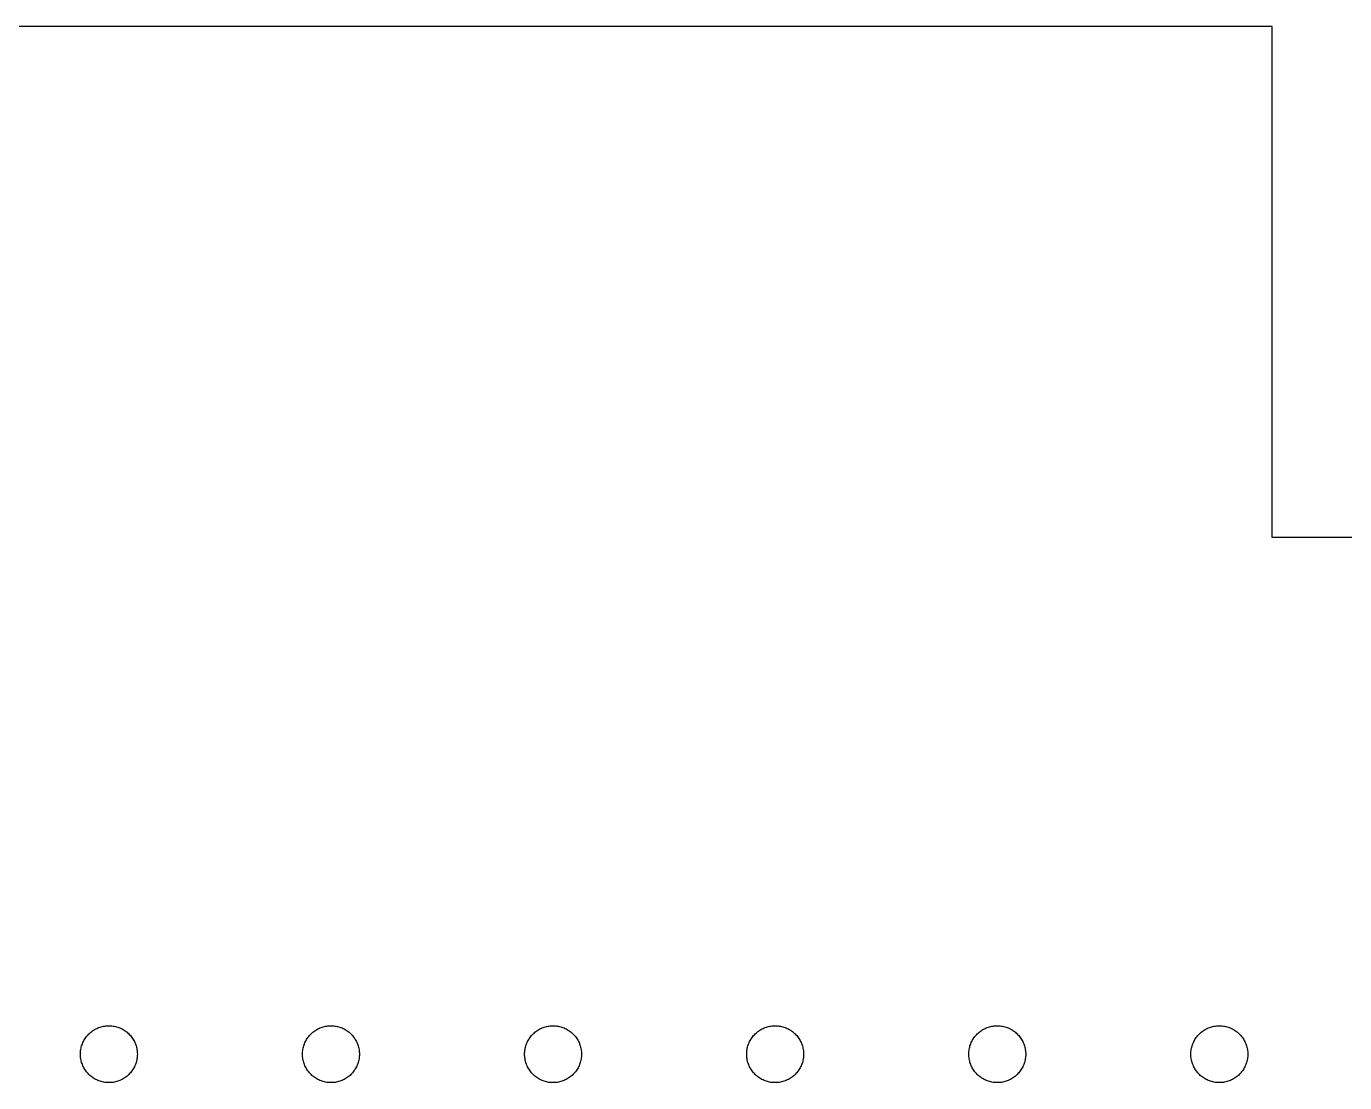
# Model space of a CAD drawing. Header units: metres. Extents: x -8 to 8, y -7.5 to 5.8.
# Drawn here: x 0.553 to 4.292, y 2.754 to 5.75 of the extents above; entities that cross this region are included whole.
import ezdxf

# ---------------------------------------------------------------- set-up
doc = ezdxf.new("R2010")
doc.units = ezdxf.units.M

msp = doc.modelspace()

# ---------------------------------------------------------------- linework, layer by layer
for p, q in [((4.08661, 5.75), (-4.08661, 5.75)), ((4.08661, 4.29999), (4.08661, 5.75)), ((6.14172, 4.29999), (4.08661, 4.29999)), ((0.718353, 2.87645), (0.720169, 2.8793)), ((0.720169, 2.8793), (0.722092, 2.88208)), ((0.722092, 2.88208), (0.724136, 2.88477)), ((0.724136, 2.88477), (0.726303, 2.88737)), ((0.726303, 2.88737), (0.728561, 2.88989)), ((0.728561, 2.88989), (0.730927, 2.8923)), ((0.730927, 2.8923), (0.733383, 2.89462)), ((0.733383, 2.89462), (0.735947, 2.89682)), ((0.735947, 2.89682), (0.738602, 2.89893)), ((0.738602, 2.89893), (0.741333, 2.90091)), ((0.741333, 2.90091), (0.744141, 2.90279)), ((0.744141, 2.90279), (0.74704, 2.90454)), ((0.74704, 2.90454), (0.75, 2.90616)), ((0.75, 2.90616), (0.753036, 2.90767)), ((0.753036, 2.90767), (0.756119, 2.90904)), ((0.756119, 2.90904), (0.759262, 2.91028)), ((0.759262, 2.91028), (0.762451, 2.91139)), ((0.762451, 2.91139), (0.765686, 2.91237)), ((0.765686, 2.91237), (0.768967, 2.91321)), ((0.768967, 2.91321), (0.772263, 2.91391)), ((0.772263, 2.91391), (0.775604, 2.91447)), ((0.775604, 2.91447), (0.778961, 2.9149)), ((0.778961, 2.9149), (0.782318, 2.91519)), ((0.782318, 2.91519), (0.785706, 2.91533)), ((0.785706, 2.91533), (0.789078, 2.91533)), ((0.789078, 2.91533), (0.792465, 2.91519)), ((0.792465, 2.91519), (0.795822, 2.9149)), ((0.795822, 2.9149), (0.799179, 2.91447)), ((0.799179, 2.91447), (0.802521, 2.91391)), ((0.802521, 2.91391), (0.805817, 2.91321)), ((0.805817, 2.91321), (0.809097, 2.91237)), ((0.809097, 2.91237), (0.812332, 2.91139)), ((0.812332, 2.91139), (0.815521, 2.91028)), ((0.815521, 2.91028), (0.818665, 2.90904)), ((0.818665, 2.90904), (0.821762, 2.90767)), ((0.821762, 2.90767), (0.824783, 2.90616)), ((0.824783, 2.90616), (0.827744, 2.90454)), ((0.827744, 2.90454), (0.830643, 2.90279)), ((0.830643, 2.90279), (0.83345, 2.90091)), ((0.83345, 2.90091), (0.836197, 2.89893)), ((0.836197, 2.89893), (0.838837, 2.89682)), ((0.838837, 2.89682), (0.8414, 2.89462)), ((0.8414, 2.89462), (0.843857, 2.8923)), ((0.843857, 2.8923), (0.846222, 2.88989)), ((0.846222, 2.88989), (0.848495, 2.88737)), ((0.848495, 2.88737), (0.850647, 2.88477)), ((0.850647, 2.88477), (0.852692, 2.88208)), ((0.852692, 2.88208), (0.854614, 2.8793)), ((0.854614, 2.8793), (0.85643, 2.87645)), ((1.34828, 2.87645), (1.3501, 2.8793)), ((1.3501, 2.8793), (1.35202, 2.88208)), ((1.35202, 2.88208), (1.35406, 2.88477)), ((1.35406, 2.88477), (1.35622, 2.88737)), ((1.35622, 2.88737), (1.35847, 2.88989)), ((1.35847, 2.88989), (1.36084, 2.8923)), ((1.36084, 2.8923), (1.36331, 2.89462)), ((1.36331, 2.89462), (1.36588, 2.89682)), ((1.36588, 2.89682), (1.36852, 2.89893)), ((1.36852, 2.89893), (1.37125, 2.90091)), ((1.37125, 2.90091), (1.37407, 2.90279)), ((1.37407, 2.90279), (1.37695, 2.90454)), ((1.37695, 2.90454), (1.37993, 2.90616)), ((1.37993, 2.90616), (1.38295, 2.90767)), ((1.38295, 2.90767), (1.38603, 2.90904)), ((1.38603, 2.90904), (1.38918, 2.91028)), ((1.38918, 2.91028), (1.39238, 2.91139)), ((1.39238, 2.91139), (1.39561, 2.91237)), ((1.39561, 2.91237), (1.39888, 2.91321)), ((1.39888, 2.91321), (1.40219, 2.91391)), ((1.40219, 2.91391), (1.40552, 2.91447)), ((1.40552, 2.91447), (1.40887, 2.9149)), ((1.40887, 2.9149), (1.41225, 2.91519)), ((1.41225, 2.91519), (1.41562, 2.91533)), ((1.41562, 2.91533), (1.41901, 2.91533)), ((1.41901, 2.91533), (1.42238, 2.91519)), ((1.42238, 2.91519), (1.42575, 2.9149)), ((1.42575, 2.9149), (1.42911, 2.91447)), ((1.42911, 2.91447), (1.43243, 2.91391)), ((1.43243, 2.91391), (1.43575, 2.91321)), ((1.43575, 2.91321), (1.43903, 2.91237)), ((1.43903, 2.91237), (1.44226, 2.91139)), ((1.44226, 2.91139), (1.44545, 2.91028)), ((1.44545, 2.91028), (1.44859, 2.90904)), ((1.44859, 2.90904), (1.45168, 2.90767)), ((1.45168, 2.90767), (1.45471, 2.90616)), ((1.45471, 2.90616), (1.45767, 2.90454)), ((1.45767, 2.90454), (1.46056, 2.90279)), ((1.46056, 2.90279), (1.46338, 2.90091)), ((1.46338, 2.90091), (1.46611, 2.89893)), ((1.46611, 2.89893), (1.46877, 2.89682)), ((1.46877, 2.89682), (1.47131, 2.89462)), ((1.47131, 2.89462), (1.47379, 2.8923)), ((1.47379, 2.8923), (1.47615, 2.88989)), ((1.47615, 2.88989), (1.47841, 2.88737)), ((1.47841, 2.88737), (1.48056, 2.88477)), ((1.48056, 2.88477), (1.4826, 2.88208)), ((1.4826, 2.88208), (1.48454, 2.8793)), ((1.48454, 2.8793), (1.48634, 2.87645)), ((1.9782, 2.87645), (1.98001, 2.8793)), ((1.98001, 2.8793), (1.98193, 2.88208)), ((1.98193, 2.88208), (1.98398, 2.88477)), ((1.98398, 2.88477), (1.98615, 2.88737)), ((1.98615, 2.88737), (1.9884, 2.88989)), ((1.9884, 2.88989), (1.99077, 2.8923)), ((1.99077, 2.8923), (1.99323, 2.89462)), ((1.99323, 2.89462), (1.99579, 2.89682)), ((1.99579, 2.89682), (1.99844, 2.89893)), ((1.99844, 2.89893), (2.00117, 2.90091)), ((2.00117, 2.90091), (2.004, 2.90279)), ((2.004, 2.90279), (2.00688, 2.90454)), ((2.00688, 2.90454), (2.00984, 2.90616)), ((2.00984, 2.90616), (2.01288, 2.90767)), ((2.01288, 2.90767), (2.01596, 2.90904)), ((2.01596, 2.90904), (2.0191, 2.91028)), ((2.0191, 2.91028), (2.02229, 2.91139)), ((2.02229, 2.91139), (2.02553, 2.91237)), ((2.02553, 2.91237), (2.02881, 2.91321)), ((2.02881, 2.91321), (2.03212, 2.91391)), ((2.03212, 2.91391), (2.03545, 2.91447)), ((2.03545, 2.91447), (2.0388, 2.9149)), ((2.0388, 2.9149), (2.04218, 2.91519)), ((2.04218, 2.91519), (2.04555, 2.91533)), ((2.04555, 2.91533), (2.04892, 2.91533)), ((2.04892, 2.91533), (2.05231, 2.91519)), ((2.05231, 2.91519), (2.05568, 2.9149)), ((2.05568, 2.9149), (2.05902, 2.91447)), ((2.05902, 2.91447), (2.06236, 2.91391)), ((2.06236, 2.91391), (2.06567, 2.91321)), ((2.06567, 2.91321), (2.06894, 2.91237)), ((2.06894, 2.91237), (2.07217, 2.91139)), ((2.07217, 2.91139), (2.07536, 2.91028)), ((2.07536, 2.91028), (2.07851, 2.90904)), ((2.07851, 2.90904), (2.0816, 2.90767)), ((2.0816, 2.90767), (2.08463, 2.90616)), ((2.08463, 2.90616), (2.08759, 2.90454)), ((2.08759, 2.90454), (2.09048, 2.90279)), ((2.09048, 2.90279), (2.09329, 2.90091)), ((2.09329, 2.90091), (2.09604, 2.89893)), ((2.09604, 2.89893), (2.09868, 2.89682)), ((2.09868, 2.89682), (2.10124, 2.89462)), ((2.10124, 2.89462), (2.1037, 2.8923)), ((2.1037, 2.8923), (2.10606, 2.88989)), ((2.10606, 2.88989), (2.10834, 2.88737)), ((2.10834, 2.88737), (2.11049, 2.88477)), ((2.11049, 2.88477), (2.11253, 2.88208)), ((2.11253, 2.88208), (2.11446, 2.8793)), ((2.11446, 2.8793), (2.11627, 2.87645)), ((2.60812, 2.87645), (2.60994, 2.8793)), ((2.60994, 2.8793), (2.61186, 2.88208)), ((2.61186, 2.88208), (2.61391, 2.88477)), ((2.61391, 2.88477), (2.61606, 2.88737)), ((2.61606, 2.88737), (2.61832, 2.88989)), ((2.61832, 2.88989), (2.62068, 2.8923)), ((2.62068, 2.8923), (2.62315, 2.89462)), ((2.62315, 2.89462), (2.62572, 2.89682)), ((2.62572, 2.89682), (2.62836, 2.89893)), ((2.62836, 2.89893), (2.6311, 2.90091)), ((2.6311, 2.90091), (2.63391, 2.90279)), ((2.63391, 2.90279), (2.63681, 2.90454)), ((2.63681, 2.90454), (2.63977, 2.90616)), ((2.63977, 2.90616), (2.64279, 2.90767)), ((2.64279, 2.90767), (2.64589, 2.90904)), ((2.64589, 2.90904), (2.64902, 2.91028)), ((2.64902, 2.91028), (2.65222, 2.91139)), ((2.65222, 2.91139), (2.65546, 2.91237)), ((2.65546, 2.91237), (2.65872, 2.91321)), ((2.65872, 2.91321), (2.66203, 2.91391)), ((2.66203, 2.91391), (2.66537, 2.91447)), ((2.66537, 2.91447), (2.66872, 2.9149)), ((2.66872, 2.9149), (2.67209, 2.91519)), ((2.67209, 2.91519), (2.67546, 2.91533)), ((2.67546, 2.91533), (2.67885, 2.91533)), ((2.67885, 2.91533), (2.68222, 2.91519)), ((2.68222, 2.91519), (2.68559, 2.9149)), ((2.68559, 2.9149), (2.68895, 2.91447)), ((2.68895, 2.91447), (2.69228, 2.91391)), ((2.69228, 2.91391), (2.69559, 2.91321)), ((2.69559, 2.91321), (2.69887, 2.91237)), ((2.69887, 2.91237), (2.7021, 2.91139)), ((2.7021, 2.91139), (2.70529, 2.91028)), ((2.70529, 2.91028), (2.70844, 2.90904)), ((2.70844, 2.90904), (2.71152, 2.90767)), ((2.71152, 2.90767), (2.71455, 2.90616)), ((2.71455, 2.90616), (2.71751, 2.90454)), ((2.71751, 2.90454), (2.7204, 2.90279)), ((2.7204, 2.90279), (2.72322, 2.90091)), ((2.72322, 2.90091), (2.72595, 2.89893)), ((2.72595, 2.89893), (2.72861, 2.89682)), ((2.72861, 2.89682), (2.73116, 2.89462)), ((2.73116, 2.89462), (2.73363, 2.8923)), ((2.73363, 2.8923), (2.73599, 2.88989)), ((2.73599, 2.88989), (2.73825, 2.88737)), ((2.73825, 2.88737), (2.7404, 2.88477)), ((2.7404, 2.88477), (2.74245, 2.88208)), ((2.74245, 2.88208), (2.74438, 2.8793)), ((2.74438, 2.8793), (2.7462, 2.87645)), ((3.23804, 2.87645), (3.23985, 2.8793)), ((3.23985, 2.8793), (3.24179, 2.88208)), ((3.24179, 2.88208), (3.24384, 2.88477)), ((3.24384, 2.88477), (3.24599, 2.88737)), ((3.24599, 2.88737), (3.24825, 2.88989)), ((3.24825, 2.88989), (3.25061, 2.8923)), ((3.25061, 2.8923), (3.25307, 2.89462)), ((3.25307, 2.89462), (3.25563, 2.89682)), ((3.25563, 2.89682), (3.25829, 2.89893)), ((3.25829, 2.89893), (3.26102, 2.90091)), ((3.26102, 2.90091), (3.26384, 2.90279)), ((3.26384, 2.90279), (3.26672, 2.90454)), ((3.26672, 2.90454), (3.26968, 2.90616)), ((3.26968, 2.90616), (3.27272, 2.90767)), ((3.27272, 2.90767), (3.2758, 2.90904)), ((3.2758, 2.90904), (3.27895, 2.91028)), ((3.27895, 2.91028), (3.28214, 2.91139)), ((3.28214, 2.91139), (3.28537, 2.91237)), ((3.28537, 2.91237), (3.28865, 2.91321)), ((3.28865, 2.91321), (3.29196, 2.91391)), ((3.29196, 2.91391), (3.29529, 2.91447)), ((3.29529, 2.91447), (3.29865, 2.9149)), ((3.29865, 2.9149), (3.30202, 2.91519)), ((3.30202, 2.91519), (3.30539, 2.91533)), ((3.30539, 2.91533), (3.30878, 2.91533)), ((3.30878, 2.91533), (3.31215, 2.91519)), ((3.31215, 2.91519), (3.31552, 2.9149)), ((3.31552, 2.9149), (3.31886, 2.91447)), ((3.31886, 2.91447), (3.3222, 2.91391)), ((3.3222, 2.91391), (3.32552, 2.91321)), ((3.32552, 2.91321), (3.32878, 2.91237)), ((3.32878, 2.91237), (3.33202, 2.91139)), ((3.33202, 2.91139), (3.33521, 2.91028)), ((3.33521, 2.91028), (3.33835, 2.90904)), ((3.33835, 2.90904), (3.34145, 2.90767)), ((3.34145, 2.90767), (3.34447, 2.90616)), ((3.34447, 2.90616), (3.34743, 2.90454)), ((3.34743, 2.90454), (3.35033, 2.90279)), ((3.35033, 2.90279), (3.35313, 2.90091)), ((3.35313, 2.90091), (3.35588, 2.89893)), ((3.35588, 2.89893), (3.35852, 2.89682)), ((3.35852, 2.89682), (3.36108, 2.89462)), ((3.36108, 2.89462), (3.36354, 2.8923)), ((3.36354, 2.8923), (3.36591, 2.88989)), ((3.36591, 2.88989), (3.36818, 2.88737)), ((3.36818, 2.88737), (3.37033, 2.88477)), ((3.37033, 2.88477), (3.37238, 2.88208)), ((3.37238, 2.88208), (3.3743, 2.8793)), ((3.3743, 2.8793), (3.37611, 2.87645)), ((3.86797, 2.87645), (3.86978, 2.8793)), ((3.86978, 2.8793), (3.8717, 2.88208)), ((3.8717, 2.88208), (3.87375, 2.88477)), ((3.87375, 2.88477), (3.8759, 2.88737)), ((3.8759, 2.88737), (3.87816, 2.88989)), ((3.87816, 2.88989), (3.88052, 2.8923)), ((3.88052, 2.8923), (3.883, 2.89462)), ((3.883, 2.89462), (3.88556, 2.89682)), ((3.88556, 2.89682), (3.8882, 2.89893)), ((3.8882, 2.89893), (3.89095, 2.90091)), ((3.89095, 2.90091), (3.89375, 2.90279)), ((3.89375, 2.90279), (3.89665, 2.90454)), ((3.89665, 2.90454), (3.89961, 2.90616)), ((3.89961, 2.90616), (3.90263, 2.90767)), ((3.90263, 2.90767), (3.90573, 2.90904)), ((3.90573, 2.90904), (3.90887, 2.91028)), ((3.90887, 2.91028), (3.91206, 2.91139)), ((3.91206, 2.91139), (3.9153, 2.91237)), ((3.9153, 2.91237), (3.91856, 2.91321)), ((3.91856, 2.91321), (3.92188, 2.91391)), ((3.92188, 2.91391), (3.92522, 2.91447)), ((3.92522, 2.91447), (3.92856, 2.9149)), ((3.92856, 2.9149), (3.93193, 2.91519)), ((3.93193, 2.91519), (3.9353, 2.91533)), ((3.9353, 2.91533), (3.93869, 2.91533)), ((3.93869, 2.91533), (3.94206, 2.91519)), ((3.94206, 2.91519), (3.94543, 2.9149)), ((3.94543, 2.9149), (3.94879, 2.91447)), ((3.94879, 2.91447), (3.95212, 2.91391)), ((3.95212, 2.91391), (3.95543, 2.91321)), ((3.95543, 2.91321), (3.95871, 2.91237)), ((3.95871, 2.91237), (3.96194, 2.91139)), ((3.96194, 2.91139), (3.96513, 2.91028)), ((3.96513, 2.91028), (3.96828, 2.90904)), ((3.96828, 2.90904), (3.97136, 2.90767)), ((3.97136, 2.90767), (3.9744, 2.90616)), ((3.9744, 2.90616), (3.97736, 2.90454)), ((3.97736, 2.90454), (3.98024, 2.90279)), ((3.98024, 2.90279), (3.98306, 2.90091)), ((3.98306, 2.90091), (3.98579, 2.89893)), ((3.98579, 2.89893), (3.98845, 2.89682)), ((3.98845, 2.89682), (3.99101, 2.89462)), ((3.99101, 2.89462), (3.99347, 2.8923)), ((3.99347, 2.8923), (3.99583, 2.88989)), ((3.99583, 2.88989), (3.99809, 2.88737)), ((3.99809, 2.88737), (4.00024, 2.88477)), ((4.00024, 2.88477), (4.00229, 2.88208)), ((4.00229, 2.88208), (4.00423, 2.8793)), ((4.00423, 2.8793), (4.00604, 2.87645)), ((0.70697, 2.84138), (0.707321, 2.84476)), ((0.707321, 2.84476), (0.707809, 2.8481)), ((0.707809, 2.8481), (0.70845, 2.85143)), ((0.70845, 2.85143), (0.709213, 2.85471)), ((0.709213, 2.85471), (0.710129, 2.85797)), ((0.710129, 2.85797), (0.711166, 2.86118)), ((0.711166, 2.86118), (0.712357, 2.86435)), ((0.712357, 2.86435), (0.713669, 2.86746)), ((0.713669, 2.86746), (0.715103, 2.87053)), ((0.715103, 2.87053), (0.716675, 2.87352)), ((0.716675, 2.87352), (0.718353, 2.87645)), ((0.85643, 2.87645), (0.858124, 2.87352)), ((0.858124, 2.87352), (0.85968, 2.87053)), ((0.85968, 2.87053), (0.86113, 2.86746)), ((0.86113, 2.86746), (0.862427, 2.86435)), ((0.862427, 2.86435), (0.863617, 2.86118)), ((0.863617, 2.86118), (0.864655, 2.85797)), ((0.864655, 2.85797), (0.86557, 2.85471)), ((0.86557, 2.85471), (0.866333, 2.85143)), ((0.866333, 2.85143), (0.866974, 2.8481)), ((0.866974, 2.8481), (0.867462, 2.84476)), ((0.867462, 2.84476), (0.867813, 2.84138)), ((1.33688, 2.84138), (1.33723, 2.84476)), ((1.33723, 2.84476), (1.33774, 2.8481)), ((1.33774, 2.8481), (1.33836, 2.85143)), ((1.33836, 2.85143), (1.33914, 2.85471)), ((1.33914, 2.85471), (1.34006, 2.85797)), ((1.34006, 2.85797), (1.34109, 2.86118)), ((1.34109, 2.86118), (1.34227, 2.86435)), ((1.34227, 2.86435), (1.34358, 2.86746)), ((1.34358, 2.86746), (1.34502, 2.87053)), ((1.34502, 2.87053), (1.34659, 2.87352)), ((1.34659, 2.87352), (1.34828, 2.87645)), ((1.48634, 2.87645), (1.48804, 2.87352)), ((1.48804, 2.87352), (1.48961, 2.87053)), ((1.48961, 2.87053), (1.49104, 2.86746)), ((1.49104, 2.86746), (1.49236, 2.86435)), ((1.49236, 2.86435), (1.49353, 2.86118)), ((1.49353, 2.86118), (1.49458, 2.85797)), ((1.49458, 2.85797), (1.49548, 2.85471)), ((1.49548, 2.85471), (1.49626, 2.85143)), ((1.49626, 2.85143), (1.49689, 2.8481)), ((1.49689, 2.8481), (1.49739, 2.84476)), ((1.49739, 2.84476), (1.49774, 2.84138)), ((1.96681, 2.84138), (1.96716, 2.84476)), ((1.96716, 2.84476), (1.96765, 2.8481)), ((1.96765, 2.8481), (1.96829, 2.85143)), ((1.96829, 2.85143), (1.96906, 2.85471)), ((1.96906, 2.85471), (1.96997, 2.85797)), ((1.96997, 2.85797), (1.97102, 2.86118)), ((1.97102, 2.86118), (1.9722, 2.86435)), ((1.9722, 2.86435), (1.97351, 2.86746)), ((1.97351, 2.86746), (1.97495, 2.87053)), ((1.97495, 2.87053), (1.97652, 2.87352)), ((1.97652, 2.87352), (1.9782, 2.87645)), ((2.11627, 2.87645), (2.11797, 2.87352)), ((2.11797, 2.87352), (2.11952, 2.87053)), ((2.11952, 2.87053), (2.12097, 2.86746)), ((2.12097, 2.86746), (2.12228, 2.86435)), ((2.12228, 2.86435), (2.12346, 2.86118)), ((2.12346, 2.86118), (2.1245, 2.85797)), ((2.1245, 2.85797), (2.12541, 2.85471)), ((2.12541, 2.85471), (2.12617, 2.85143)), ((2.12617, 2.85143), (2.12682, 2.8481)), ((2.12682, 2.8481), (2.1273, 2.84476)), ((2.1273, 2.84476), (2.12766, 2.84138)), ((2.59673, 2.84138), (2.59709, 2.84476)), ((2.59709, 2.84476), (2.59758, 2.8481)), ((2.59758, 2.8481), (2.59821, 2.85143)), ((2.59821, 2.85143), (2.59898, 2.85471)), ((2.59898, 2.85471), (2.5999, 2.85797)), ((2.5999, 2.85797), (2.60094, 2.86118)), ((2.60094, 2.86118), (2.60211, 2.86435)), ((2.60211, 2.86435), (2.60342, 2.86746)), ((2.60342, 2.86746), (2.60486, 2.87053)), ((2.60486, 2.87053), (2.60643, 2.87352)), ((2.60643, 2.87352), (2.60812, 2.87645)), ((2.7462, 2.87645), (2.74788, 2.87352)), ((2.74788, 2.87352), (2.74945, 2.87053)), ((2.74945, 2.87053), (2.75089, 2.86746)), ((2.75089, 2.86746), (2.7522, 2.86435)), ((2.7522, 2.86435), (2.75337, 2.86118)), ((2.75337, 2.86118), (2.75443, 2.85797)), ((2.75443, 2.85797), (2.75533, 2.85471)), ((2.75533, 2.85471), (2.7561, 2.85143)), ((2.7561, 2.85143), (2.75673, 2.8481)), ((2.75673, 2.8481), (2.75723, 2.84476)), ((2.75723, 2.84476), (2.75758, 2.84138)), ((3.22665, 2.84138), (3.22701, 2.84476)), ((3.22701, 2.84476), (3.22749, 2.8481)), ((3.22749, 2.8481), (3.22813, 2.85143)), ((3.22813, 2.85143), (3.22891, 2.85471)), ((3.22891, 2.85471), (3.22981, 2.85797)), ((3.22981, 2.85797), (3.23087, 2.86118)), ((3.23087, 2.86118), (3.23204, 2.86435)), ((3.23204, 2.86435), (3.23335, 2.86746)), ((3.23335, 2.86746), (3.23479, 2.87053)), ((3.23479, 2.87053), (3.23636, 2.87352)), ((3.23636, 2.87352), (3.23804, 2.87645)), ((3.37611, 2.87645), (3.37781, 2.87352)), ((3.37781, 2.87352), (3.37936, 2.87053)), ((3.37936, 2.87053), (3.38081, 2.86746)), ((3.38081, 2.86746), (3.38213, 2.86435)), ((3.38213, 2.86435), (3.3833, 2.86118)), ((3.3833, 2.86118), (3.38434, 2.85797)), ((3.38434, 2.85797), (3.38525, 2.85471)), ((3.38525, 2.85471), (3.38602, 2.85143)), ((3.38602, 2.85143), (3.38666, 2.8481)), ((3.38666, 2.8481), (3.38715, 2.84476)), ((3.38715, 2.84476), (3.38751, 2.84138)), ((3.85657, 2.84138), (3.85693, 2.84476)), ((3.85693, 2.84476), (3.85742, 2.8481)), ((3.85742, 2.8481), (3.85806, 2.85143)), ((3.85806, 2.85143), (3.85883, 2.85471)), ((3.85883, 2.85471), (3.85974, 2.85797)), ((3.85974, 2.85797), (3.86078, 2.86118)), ((3.86078, 2.86118), (3.86195, 2.86435)), ((3.86195, 2.86435), (3.86327, 2.86746)), ((3.86327, 2.86746), (3.86472, 2.87053)), ((3.86472, 2.87053), (3.86627, 2.87352)), ((3.86627, 2.87352), (3.86797, 2.87645)), ((4.00604, 2.87645), (4.00772, 2.87352)), ((4.00772, 2.87352), (4.00929, 2.87053)), ((4.00929, 2.87053), (4.01073, 2.86746)), ((4.01073, 2.86746), (4.01204, 2.86435)), ((4.01204, 2.86435), (4.01321, 2.86118)), ((4.01321, 2.86118), (4.01427, 2.85797)), ((4.01427, 2.85797), (4.01517, 2.85471)), ((4.01517, 2.85471), (4.01595, 2.85143)), ((4.01595, 2.85143), (4.01659, 2.8481)), ((4.01659, 2.8481), (4.01707, 2.84476)), ((4.01707, 2.84476), (4.01743, 2.84138)), ((0.70668, 2.83464), (0.706757, 2.83801)), ((0.706757, 2.83125), (0.70668, 2.83464)), ((0.706757, 2.83801), (0.70697, 2.84138)), ((0.70697, 2.82788), (0.706757, 2.83125)), ((0.707321, 2.82452), (0.70697, 2.82788)), ((0.707809, 2.82118), (0.707321, 2.82452)), ((0.70845, 2.81786), (0.707809, 2.82118)), ((0.709213, 2.81456), (0.70845, 2.81786)), ((0.710129, 2.81131), (0.709213, 2.81456)), ((0.711166, 2.80809), (0.710129, 2.81131)), ((0.712357, 2.80493), (0.711166, 2.80809)), ((0.713669, 2.80182), (0.712357, 2.80493)), ((0.862427, 2.80493), (0.86113, 2.80182)), ((0.863617, 2.80809), (0.862427, 2.80493)), ((0.864655, 2.81131), (0.863617, 2.80809)), ((0.86557, 2.81456), (0.864655, 2.81131)), ((0.866333, 2.81786), (0.86557, 2.81456)), ((0.866974, 2.82118), (0.866333, 2.81786)), ((0.867462, 2.82452), (0.866974, 2.82118)), ((0.867813, 2.82788), (0.867462, 2.82452)), ((0.867813, 2.84138), (0.868027, 2.83801)), ((0.868027, 2.83125), (0.867813, 2.82788)), ((0.868027, 2.83801), (0.868103, 2.83464)), ((0.868103, 2.83464), (0.868027, 2.83125)), ((1.33661, 2.83464), (1.33667, 2.83801)), ((1.33667, 2.83125), (1.33661, 2.83464)), ((1.33667, 2.83801), (1.33688, 2.84138)), ((1.33688, 2.82788), (1.33667, 2.83125)), ((1.33723, 2.82452), (1.33688, 2.82788)), ((1.33774, 2.82118), (1.33723, 2.82452)), ((1.33836, 2.81786), (1.33774, 2.82118)), ((1.33914, 2.81456), (1.33836, 2.81786)), ((1.34006, 2.81131), (1.33914, 2.81456)), ((1.34109, 2.80809), (1.34006, 2.81131)), ((1.34227, 2.80493), (1.34109, 2.80809)), ((1.34358, 2.80182), (1.34227, 2.80493)), ((1.49236, 2.80493), (1.49104, 2.80182)), ((1.49353, 2.80809), (1.49236, 2.80493)), ((1.49458, 2.81131), (1.49353, 2.80809)), ((1.49548, 2.81456), (1.49458, 2.81131)), ((1.49626, 2.81786), (1.49548, 2.81456)), ((1.49689, 2.82118), (1.49626, 2.81786)), ((1.49739, 2.82452), (1.49689, 2.82118)), ((1.49774, 2.82788), (1.49739, 2.82452)), ((1.49774, 2.84138), (1.49796, 2.83801)), ((1.49796, 2.83125), (1.49774, 2.82788)), ((1.49796, 2.83801), (1.49802, 2.83464)), ((1.49802, 2.83464), (1.49796, 2.83125)), ((1.96652, 2.83464), (1.9666, 2.83801)), ((1.9666, 2.83125), (1.96652, 2.83464)), ((1.9666, 2.83801), (1.96681, 2.84138)), ((1.96681, 2.82788), (1.9666, 2.83125)), ((1.96716, 2.82452), (1.96681, 2.82788)), ((1.96765, 2.82118), (1.96716, 2.82452)), ((1.96829, 2.81786), (1.96765, 2.82118)), ((1.96906, 2.81456), (1.96829, 2.81786)), ((1.96997, 2.81131), (1.96906, 2.81456)), ((1.97102, 2.80809), (1.96997, 2.81131)), ((1.9722, 2.80493), (1.97102, 2.80809)), ((1.97351, 2.80182), (1.9722, 2.80493)), ((2.12228, 2.80493), (2.12097, 2.80182)), ((2.12346, 2.80809), (2.12228, 2.80493)), ((2.1245, 2.81131), (2.12346, 2.80809)), ((2.12541, 2.81456), (2.1245, 2.81131)), ((2.12617, 2.81786), (2.12541, 2.81456)), ((2.12682, 2.82118), (2.12617, 2.81786)), ((2.1273, 2.82452), (2.12682, 2.82118)), ((2.12766, 2.82788), (2.1273, 2.82452)), ((2.12766, 2.84138), (2.12787, 2.83801)), ((2.12787, 2.83125), (2.12766, 2.82788)), ((2.12787, 2.83801), (2.12794, 2.83464)), ((2.12794, 2.83464), (2.12787, 2.83125)), ((2.59645, 2.83464), (2.59653, 2.83801)), ((2.59653, 2.83125), (2.59645, 2.83464)), ((2.59653, 2.83801), (2.59673, 2.84138)), ((2.59673, 2.82788), (2.59653, 2.83125)), ((2.59709, 2.82452), (2.59673, 2.82788)), ((2.59758, 2.82118), (2.59709, 2.82452)), ((2.59821, 2.81786), (2.59758, 2.82118)), ((2.59898, 2.81456), (2.59821, 2.81786)), ((2.5999, 2.81131), (2.59898, 2.81456)), ((2.60094, 2.80809), (2.5999, 2.81131)), ((2.60211, 2.80493), (2.60094, 2.80809)), ((2.60342, 2.80182), (2.60211, 2.80493)), ((2.7522, 2.80493), (2.75089, 2.80182)), ((2.75337, 2.80809), (2.7522, 2.80493)), ((2.75443, 2.81131), (2.75337, 2.80809)), ((2.75533, 2.81456), (2.75443, 2.81131)), ((2.7561, 2.81786), (2.75533, 2.81456)), ((2.75673, 2.82118), (2.7561, 2.81786)), ((2.75723, 2.82452), (2.75673, 2.82118)), ((2.75758, 2.82788), (2.75723, 2.82452)), ((2.75758, 2.84138), (2.7578, 2.83801)), ((2.7578, 2.83125), (2.75758, 2.82788)), ((2.7578, 2.83801), (2.75787, 2.83464)), ((2.75787, 2.83464), (2.7578, 2.83125)), ((3.22636, 2.83464), (3.22644, 2.83801)), ((3.22644, 2.83125), (3.22636, 2.83464)), ((3.22644, 2.83801), (3.22665, 2.84138)), ((3.22665, 2.82788), (3.22644, 2.83125)), ((3.22701, 2.82452), (3.22665, 2.82788)), ((3.22749, 2.82118), (3.22701, 2.82452)), ((3.22813, 2.81786), (3.22749, 2.82118)), ((3.22891, 2.81456), (3.22813, 2.81786)), ((3.22981, 2.81131), (3.22891, 2.81456)), ((3.23087, 2.80809), (3.22981, 2.81131)), ((3.23204, 2.80493), (3.23087, 2.80809)), ((3.23335, 2.80182), (3.23204, 2.80493)), ((3.38213, 2.80493), (3.38081, 2.80182)), ((3.3833, 2.80809), (3.38213, 2.80493)), ((3.38434, 2.81131), (3.3833, 2.80809)), ((3.38525, 2.81456), (3.38434, 2.81131)), ((3.38602, 2.81786), (3.38525, 2.81456)), ((3.38666, 2.82118), (3.38602, 2.81786)), ((3.38715, 2.82452), (3.38666, 2.82118)), ((3.38751, 2.82788), (3.38715, 2.82452)), ((3.38751, 2.84138), (3.38771, 2.83801)), ((3.38771, 2.83125), (3.38751, 2.82788)), ((3.38771, 2.83801), (3.38779, 2.83464)), ((3.38779, 2.83464), (3.38771, 2.83125)), ((3.85629, 2.83464), (3.85637, 2.83801)), ((3.85637, 2.83125), (3.85629, 2.83464)), ((3.85637, 2.83801), (3.85657, 2.84138)), ((3.85657, 2.82788), (3.85637, 2.83125)), ((3.85693, 2.82452), (3.85657, 2.82788)), ((3.85742, 2.82118), (3.85693, 2.82452)), ((3.85806, 2.81786), (3.85742, 2.82118)), ((3.85883, 2.81456), (3.85806, 2.81786)), ((3.85974, 2.81131), (3.85883, 2.81456)), ((3.86078, 2.80809), (3.85974, 2.81131)), ((3.86195, 2.80493), (3.86078, 2.80809)), ((3.86327, 2.80182), (3.86195, 2.80493)), ((4.01204, 2.80493), (4.01073, 2.80182)), ((4.01321, 2.80809), (4.01204, 2.80493)), ((4.01427, 2.81131), (4.01321, 2.80809)), ((4.01517, 2.81456), (4.01427, 2.81131)), ((4.01595, 2.81786), (4.01517, 2.81456)), ((4.01659, 2.82118), (4.01595, 2.81786)), ((4.01707, 2.82452), (4.01659, 2.82118)), ((4.01743, 2.82788), (4.01707, 2.82452)), ((4.01743, 2.84138), (4.01764, 2.83801)), ((4.01764, 2.83125), (4.01743, 2.82788)), ((4.01764, 2.83801), (4.01772, 2.83464)), ((4.01772, 2.83464), (4.01764, 2.83125)), ((0.715103, 2.79875), (0.713669, 2.80182)), ((0.716675, 2.79576), (0.715103, 2.79875)), ((0.718353, 2.79283), (0.716675, 2.79576)), ((0.720169, 2.78998), (0.718353, 2.79283)), ((0.722092, 2.7872), (0.720169, 2.78998)), ((0.724136, 2.7845), (0.722092, 2.7872)), ((0.726303, 2.78191), (0.724136, 2.7845)), ((0.728561, 2.77939), (0.726303, 2.78191)), ((0.730927, 2.77698), (0.728561, 2.77939)), ((0.733383, 2.77466), (0.730927, 2.77698)), ((0.735947, 2.77245), (0.733383, 2.77466)), ((0.738602, 2.77036), (0.735947, 2.77245)), ((0.741333, 2.76837), (0.738602, 2.77036)), ((0.744141, 2.76649), (0.741333, 2.76837)), ((0.83345, 2.76837), (0.830643, 2.76649)), ((0.836197, 2.77036), (0.83345, 2.76837)), ((0.838837, 2.77245), (0.836197, 2.77036)), ((0.8414, 2.77466), (0.838837, 2.77245)), ((0.843857, 2.77698), (0.8414, 2.77466)), ((0.846222, 2.77939), (0.843857, 2.77698)), ((0.848495, 2.78191), (0.846222, 2.77939)), ((0.850647, 2.7845), (0.848495, 2.78191)), ((0.852692, 2.7872), (0.850647, 2.7845)), ((0.854614, 2.78998), (0.852692, 2.7872)), ((0.85643, 2.79283), (0.854614, 2.78998)), ((0.858124, 2.79576), (0.85643, 2.79283)), ((0.85968, 2.79875), (0.858124, 2.79576)), ((0.86113, 2.80182), (0.85968, 2.79875)), ((1.34502, 2.79875), (1.34358, 2.80182)), ((1.34659, 2.79576), (1.34502, 2.79875)), ((1.34828, 2.79283), (1.34659, 2.79576)), ((1.3501, 2.78998), (1.34828, 2.79283)), ((1.35202, 2.7872), (1.3501, 2.78998)), ((1.35406, 2.7845), (1.35202, 2.7872)), ((1.35622, 2.78191), (1.35406, 2.7845)), ((1.35847, 2.77939), (1.35622, 2.78191)), ((1.36084, 2.77698), (1.35847, 2.77939)), ((1.36331, 2.77466), (1.36084, 2.77698)), ((1.36588, 2.77245), (1.36331, 2.77466)), ((1.36852, 2.77036), (1.36588, 2.77245)), ((1.37125, 2.76837), (1.36852, 2.77036)), ((1.37407, 2.76649), (1.37125, 2.76837)), ((1.46338, 2.76837), (1.46056, 2.76649)), ((1.46611, 2.77036), (1.46338, 2.76837)), ((1.46877, 2.77245), (1.46611, 2.77036)), ((1.47131, 2.77466), (1.46877, 2.77245)), ((1.47379, 2.77698), (1.47131, 2.77466)), ((1.47615, 2.77939), (1.47379, 2.77698)), ((1.47841, 2.78191), (1.47615, 2.77939)), ((1.48056, 2.7845), (1.47841, 2.78191)), ((1.4826, 2.7872), (1.48056, 2.7845)), ((1.48454, 2.78998), (1.4826, 2.7872)), ((1.48634, 2.79283), (1.48454, 2.78998)), ((1.48804, 2.79576), (1.48634, 2.79283)), ((1.48961, 2.79875), (1.48804, 2.79576)), ((1.49104, 2.80182), (1.48961, 2.79875)), ((1.97495, 2.79875), (1.97351, 2.80182)), ((1.97652, 2.79576), (1.97495, 2.79875)), ((1.9782, 2.79283), (1.97652, 2.79576)), ((1.98001, 2.78998), (1.9782, 2.79283)), ((1.98193, 2.7872), (1.98001, 2.78998)), ((1.98398, 2.7845), (1.98193, 2.7872)), ((1.98615, 2.78191), (1.98398, 2.7845)), ((1.9884, 2.77939), (1.98615, 2.78191)), ((1.99077, 2.77698), (1.9884, 2.77939)), ((1.99323, 2.77466), (1.99077, 2.77698)), ((1.99579, 2.77245), (1.99323, 2.77466)), ((1.99844, 2.77036), (1.99579, 2.77245)), ((2.00117, 2.76837), (1.99844, 2.77036)), ((2.004, 2.76649), (2.00117, 2.76837)), ((2.09329, 2.76837), (2.09048, 2.76649)), ((2.09604, 2.77036), (2.09329, 2.76837)), ((2.09868, 2.77245), (2.09604, 2.77036)), ((2.10124, 2.77466), (2.09868, 2.77245)), ((2.1037, 2.77698), (2.10124, 2.77466)), ((2.10606, 2.77939), (2.1037, 2.77698)), ((2.10834, 2.78191), (2.10606, 2.77939)), ((2.11049, 2.7845), (2.10834, 2.78191)), ((2.11253, 2.7872), (2.11049, 2.7845)), ((2.11446, 2.78998), (2.11253, 2.7872)), ((2.11627, 2.79283), (2.11446, 2.78998)), ((2.11797, 2.79576), (2.11627, 2.79283)), ((2.11952, 2.79875), (2.11797, 2.79576)), ((2.12097, 2.80182), (2.11952, 2.79875)), ((2.60486, 2.79875), (2.60342, 2.80182)), ((2.60643, 2.79576), (2.60486, 2.79875)), ((2.60812, 2.79283), (2.60643, 2.79576)), ((2.60994, 2.78998), (2.60812, 2.79283)), ((2.61186, 2.7872), (2.60994, 2.78998)), ((2.61391, 2.7845), (2.61186, 2.7872)), ((2.61606, 2.78191), (2.61391, 2.7845)), ((2.61832, 2.77939), (2.61606, 2.78191)), ((2.62068, 2.77698), (2.61832, 2.77939)), ((2.62315, 2.77466), (2.62068, 2.77698)), ((2.62572, 2.77245), (2.62315, 2.77466)), ((2.62836, 2.77036), (2.62572, 2.77245)), ((2.6311, 2.76837), (2.62836, 2.77036)), ((2.63391, 2.76649), (2.6311, 2.76837)), ((2.72322, 2.76837), (2.7204, 2.76649)), ((2.72595, 2.77036), (2.72322, 2.76837)), ((2.72861, 2.77245), (2.72595, 2.77036)), ((2.73116, 2.77466), (2.72861, 2.77245)), ((2.73363, 2.77698), (2.73116, 2.77466)), ((2.73599, 2.77939), (2.73363, 2.77698)), ((2.73825, 2.78191), (2.73599, 2.77939)), ((2.7404, 2.7845), (2.73825, 2.78191)), ((2.74245, 2.7872), (2.7404, 2.7845)), ((2.74438, 2.78998), (2.74245, 2.7872)), ((2.7462, 2.79283), (2.74438, 2.78998)), ((2.74788, 2.79576), (2.7462, 2.79283)), ((2.74945, 2.79875), (2.74788, 2.79576)), ((2.75089, 2.80182), (2.74945, 2.79875)), ((3.23479, 2.79875), (3.23335, 2.80182)), ((3.23636, 2.79576), (3.23479, 2.79875)), ((3.23804, 2.79283), (3.23636, 2.79576)), ((3.23985, 2.78998), (3.23804, 2.79283)), ((3.24179, 2.7872), (3.23985, 2.78998)), ((3.24384, 2.7845), (3.24179, 2.7872)), ((3.24599, 2.78191), (3.24384, 2.7845)), ((3.24825, 2.77939), (3.24599, 2.78191)), ((3.25061, 2.77698), (3.24825, 2.77939)), ((3.25307, 2.77466), (3.25061, 2.77698)), ((3.25563, 2.77245), (3.25307, 2.77466)), ((3.25829, 2.77036), (3.25563, 2.77245)), ((3.26102, 2.76837), (3.25829, 2.77036)), ((3.26384, 2.76649), (3.26102, 2.76837)), ((3.35313, 2.76837), (3.35033, 2.76649)), ((3.35588, 2.77036), (3.35313, 2.76837)), ((3.35852, 2.77245), (3.35588, 2.77036)), ((3.36108, 2.77466), (3.35852, 2.77245)), ((3.36354, 2.77698), (3.36108, 2.77466)), ((3.36591, 2.77939), (3.36354, 2.77698)), ((3.36818, 2.78191), (3.36591, 2.77939)), ((3.37033, 2.7845), (3.36818, 2.78191)), ((3.37238, 2.7872), (3.37033, 2.7845)), ((3.3743, 2.78998), (3.37238, 2.7872)), ((3.37611, 2.79283), (3.3743, 2.78998)), ((3.37781, 2.79576), (3.37611, 2.79283)), ((3.37936, 2.79875), (3.37781, 2.79576)), ((3.38081, 2.80182), (3.37936, 2.79875)), ((3.86472, 2.79875), (3.86327, 2.80182)), ((3.86627, 2.79576), (3.86472, 2.79875)), ((3.86797, 2.79283), (3.86627, 2.79576)), ((3.86978, 2.78998), (3.86797, 2.79283)), ((3.8717, 2.7872), (3.86978, 2.78998)), ((3.87375, 2.7845), (3.8717, 2.7872)), ((3.8759, 2.78191), (3.87375, 2.7845)), ((3.87816, 2.77939), (3.8759, 2.78191)), ((3.88052, 2.77698), (3.87816, 2.77939)), ((3.883, 2.77466), (3.88052, 2.77698)), ((3.88556, 2.77245), (3.883, 2.77466)), ((3.8882, 2.77036), (3.88556, 2.77245)), ((3.89095, 2.76837), (3.8882, 2.77036)), ((3.89375, 2.76649), (3.89095, 2.76837)), ((3.98306, 2.76837), (3.98024, 2.76649)), ((3.98579, 2.77036), (3.98306, 2.76837)), ((3.98845, 2.77245), (3.98579, 2.77036)), ((3.99101, 2.77466), (3.98845, 2.77245)), ((3.99347, 2.77698), (3.99101, 2.77466)), ((3.99583, 2.77939), (3.99347, 2.77698)), ((3.99809, 2.78191), (3.99583, 2.77939)), ((4.00024, 2.7845), (3.99809, 2.78191)), ((4.00229, 2.7872), (4.00024, 2.7845)), ((4.00423, 2.78998), (4.00229, 2.7872)), ((4.00604, 2.79283), (4.00423, 2.78998)), ((4.00772, 2.79576), (4.00604, 2.79283)), ((4.00929, 2.79875), (4.00772, 2.79576)), ((4.01073, 2.80182), (4.00929, 2.79875)), ((0.74704, 2.76474), (0.744141, 2.76649)), ((0.75, 2.76311), (0.74704, 2.76474)), ((0.753036, 2.76161), (0.75, 2.76311)), ((0.756119, 2.76024), (0.753036, 2.76161)), ((0.759262, 2.75899), (0.756119, 2.76024)), ((0.762451, 2.75787), (0.759262, 2.75899)), ((0.765686, 2.7569), (0.762451, 2.75787)), ((0.768967, 2.75606), (0.765686, 2.7569)), ((0.772263, 2.75536), (0.768967, 2.75606)), ((0.775604, 2.75479), (0.772263, 2.75536)), ((0.778961, 2.75438), (0.775604, 2.75479)), ((0.782318, 2.75409), (0.778961, 2.75438)), ((0.785706, 2.75395), (0.782318, 2.75409)), ((0.789078, 2.75395), (0.785706, 2.75395)), ((0.792465, 2.75409), (0.789078, 2.75395)), ((0.795822, 2.75438), (0.792465, 2.75409)), ((0.799179, 2.75479), (0.795822, 2.75438)), ((0.802521, 2.75536), (0.799179, 2.75479)), ((0.805817, 2.75606), (0.802521, 2.75536)), ((0.809097, 2.7569), (0.805817, 2.75606)), ((0.812332, 2.75787), (0.809097, 2.7569)), ((0.815521, 2.75899), (0.812332, 2.75787)), ((0.818665, 2.76024), (0.815521, 2.75899)), ((0.821762, 2.76161), (0.818665, 2.76024)), ((0.824783, 2.76311), (0.821762, 2.76161)), ((0.827744, 2.76474), (0.824783, 2.76311)), ((0.830643, 2.76649), (0.827744, 2.76474)), ((1.37695, 2.76474), (1.37407, 2.76649)), ((1.37993, 2.76311), (1.37695, 2.76474)), ((1.38295, 2.76161), (1.37993, 2.76311)), ((1.38603, 2.76024), (1.38295, 2.76161)), ((1.38918, 2.75899), (1.38603, 2.76024)), ((1.39238, 2.75787), (1.38918, 2.75899)), ((1.39561, 2.7569), (1.39238, 2.75787)), ((1.39888, 2.75606), (1.39561, 2.7569)), ((1.40219, 2.75536), (1.39888, 2.75606)), ((1.40552, 2.75479), (1.40219, 2.75536)), ((1.40887, 2.75438), (1.40552, 2.75479)), ((1.41225, 2.75409), (1.40887, 2.75438)), ((1.41562, 2.75395), (1.41225, 2.75409)), ((1.41901, 2.75395), (1.41562, 2.75395)), ((1.42238, 2.75409), (1.41901, 2.75395)), ((1.42575, 2.75438), (1.42238, 2.75409)), ((1.42911, 2.75479), (1.42575, 2.75438)), ((1.43243, 2.75536), (1.42911, 2.75479)), ((1.43575, 2.75606), (1.43243, 2.75536)), ((1.43903, 2.7569), (1.43575, 2.75606)), ((1.44226, 2.75787), (1.43903, 2.7569)), ((1.44545, 2.75899), (1.44226, 2.75787)), ((1.44859, 2.76024), (1.44545, 2.75899)), ((1.45168, 2.76161), (1.44859, 2.76024)), ((1.45471, 2.76311), (1.45168, 2.76161)), ((1.45767, 2.76474), (1.45471, 2.76311)), ((1.46056, 2.76649), (1.45767, 2.76474)), ((2.00688, 2.76474), (2.004, 2.76649)), ((2.00984, 2.76311), (2.00688, 2.76474)), ((2.01288, 2.76161), (2.00984, 2.76311)), ((2.01596, 2.76024), (2.01288, 2.76161)), ((2.0191, 2.75899), (2.01596, 2.76024)), ((2.02229, 2.75787), (2.0191, 2.75899)), ((2.02553, 2.7569), (2.02229, 2.75787)), ((2.02881, 2.75606), (2.02553, 2.7569)), ((2.03212, 2.75536), (2.02881, 2.75606)), ((2.03545, 2.75479), (2.03212, 2.75536)), ((2.0388, 2.75438), (2.03545, 2.75479)), ((2.04218, 2.75409), (2.0388, 2.75438)), ((2.04555, 2.75395), (2.04218, 2.75409)), ((2.04892, 2.75395), (2.04555, 2.75395)), ((2.05231, 2.75409), (2.04892, 2.75395)), ((2.05568, 2.75438), (2.05231, 2.75409)), ((2.05902, 2.75479), (2.05568, 2.75438)), ((2.06236, 2.75536), (2.05902, 2.75479)), ((2.06567, 2.75606), (2.06236, 2.75536)), ((2.06894, 2.7569), (2.06567, 2.75606)), ((2.07217, 2.75787), (2.06894, 2.7569)), ((2.07536, 2.75899), (2.07217, 2.75787)), ((2.07851, 2.76024), (2.07536, 2.75899)), ((2.0816, 2.76161), (2.07851, 2.76024)), ((2.08463, 2.76311), (2.0816, 2.76161)), ((2.08759, 2.76474), (2.08463, 2.76311)), ((2.09048, 2.76649), (2.08759, 2.76474)), ((2.63681, 2.76474), (2.63391, 2.76649)), ((2.63977, 2.76311), (2.63681, 2.76474)), ((2.64279, 2.76161), (2.63977, 2.76311)), ((2.64589, 2.76024), (2.64279, 2.76161)), ((2.64902, 2.75899), (2.64589, 2.76024)), ((2.65222, 2.75787), (2.64902, 2.75899)), ((2.65546, 2.7569), (2.65222, 2.75787)), ((2.65872, 2.75606), (2.65546, 2.7569)), ((2.66203, 2.75536), (2.65872, 2.75606)), ((2.66537, 2.75479), (2.66203, 2.75536)), ((2.66872, 2.75438), (2.66537, 2.75479)), ((2.67209, 2.75409), (2.66872, 2.75438)), ((2.67546, 2.75395), (2.67209, 2.75409)), ((2.67885, 2.75395), (2.67546, 2.75395)), ((2.68222, 2.75409), (2.67885, 2.75395)), ((2.68559, 2.75438), (2.68222, 2.75409)), ((2.68895, 2.75479), (2.68559, 2.75438)), ((2.69228, 2.75536), (2.68895, 2.75479)), ((2.69559, 2.75606), (2.69228, 2.75536)), ((2.69887, 2.7569), (2.69559, 2.75606)), ((2.7021, 2.75787), (2.69887, 2.7569)), ((2.70529, 2.75899), (2.7021, 2.75787)), ((2.70844, 2.76024), (2.70529, 2.75899)), ((2.71152, 2.76161), (2.70844, 2.76024)), ((2.71455, 2.76311), (2.71152, 2.76161)), ((2.71751, 2.76474), (2.71455, 2.76311)), ((2.7204, 2.76649), (2.71751, 2.76474)), ((3.26672, 2.76474), (3.26384, 2.76649)), ((3.26968, 2.76311), (3.26672, 2.76474)), ((3.27272, 2.76161), (3.26968, 2.76311)), ((3.2758, 2.76024), (3.27272, 2.76161)), ((3.27895, 2.75899), (3.2758, 2.76024)), ((3.28214, 2.75787), (3.27895, 2.75899)), ((3.28537, 2.7569), (3.28214, 2.75787)), ((3.28865, 2.75606), (3.28537, 2.7569)), ((3.29196, 2.75536), (3.28865, 2.75606)), ((3.29529, 2.75479), (3.29196, 2.75536)), ((3.29865, 2.75438), (3.29529, 2.75479)), ((3.30202, 2.75409), (3.29865, 2.75438)), ((3.30539, 2.75395), (3.30202, 2.75409)), ((3.30878, 2.75395), (3.30539, 2.75395)), ((3.31215, 2.75409), (3.30878, 2.75395)), ((3.31552, 2.75438), (3.31215, 2.75409)), ((3.31886, 2.75479), (3.31552, 2.75438)), ((3.3222, 2.75536), (3.31886, 2.75479)), ((3.32552, 2.75606), (3.3222, 2.75536)), ((3.32878, 2.7569), (3.32552, 2.75606)), ((3.33202, 2.75787), (3.32878, 2.7569)), ((3.33521, 2.75899), (3.33202, 2.75787)), ((3.33835, 2.76024), (3.33521, 2.75899)), ((3.34145, 2.76161), (3.33835, 2.76024)), ((3.34447, 2.76311), (3.34145, 2.76161)), ((3.34743, 2.76474), (3.34447, 2.76311)), ((3.35033, 2.76649), (3.34743, 2.76474)), ((3.89665, 2.76474), (3.89375, 2.76649)), ((3.89961, 2.76311), (3.89665, 2.76474)), ((3.90263, 2.76161), (3.89961, 2.76311)), ((3.90573, 2.76024), (3.90263, 2.76161)), ((3.90887, 2.75899), (3.90573, 2.76024)), ((3.91206, 2.75787), (3.90887, 2.75899)), ((3.9153, 2.7569), (3.91206, 2.75787)), ((3.91856, 2.75606), (3.9153, 2.7569)), ((3.92188, 2.75536), (3.91856, 2.75606)), ((3.92522, 2.75479), (3.92188, 2.75536)), ((3.92856, 2.75438), (3.92522, 2.75479)), ((3.93193, 2.75409), (3.92856, 2.75438)), ((3.9353, 2.75395), (3.93193, 2.75409)), ((3.93869, 2.75395), (3.9353, 2.75395)), ((3.94206, 2.75409), (3.93869, 2.75395)), ((3.94543, 2.75438), (3.94206, 2.75409)), ((3.94879, 2.75479), (3.94543, 2.75438)), ((3.95212, 2.75536), (3.94879, 2.75479)), ((3.95543, 2.75606), (3.95212, 2.75536)), ((3.95871, 2.7569), (3.95543, 2.75606)), ((3.96194, 2.75787), (3.95871, 2.7569)), ((3.96513, 2.75899), (3.96194, 2.75787)), ((3.96828, 2.76024), (3.96513, 2.75899)), ((3.97136, 2.76161), (3.96828, 2.76024)), ((3.9744, 2.76311), (3.97136, 2.76161)), ((3.97736, 2.76474), (3.9744, 2.76311)), ((3.98024, 2.76649), (3.97736, 2.76474))]:
    msp.add_line(p, q)

doc.saveas('drawing.dxf')
